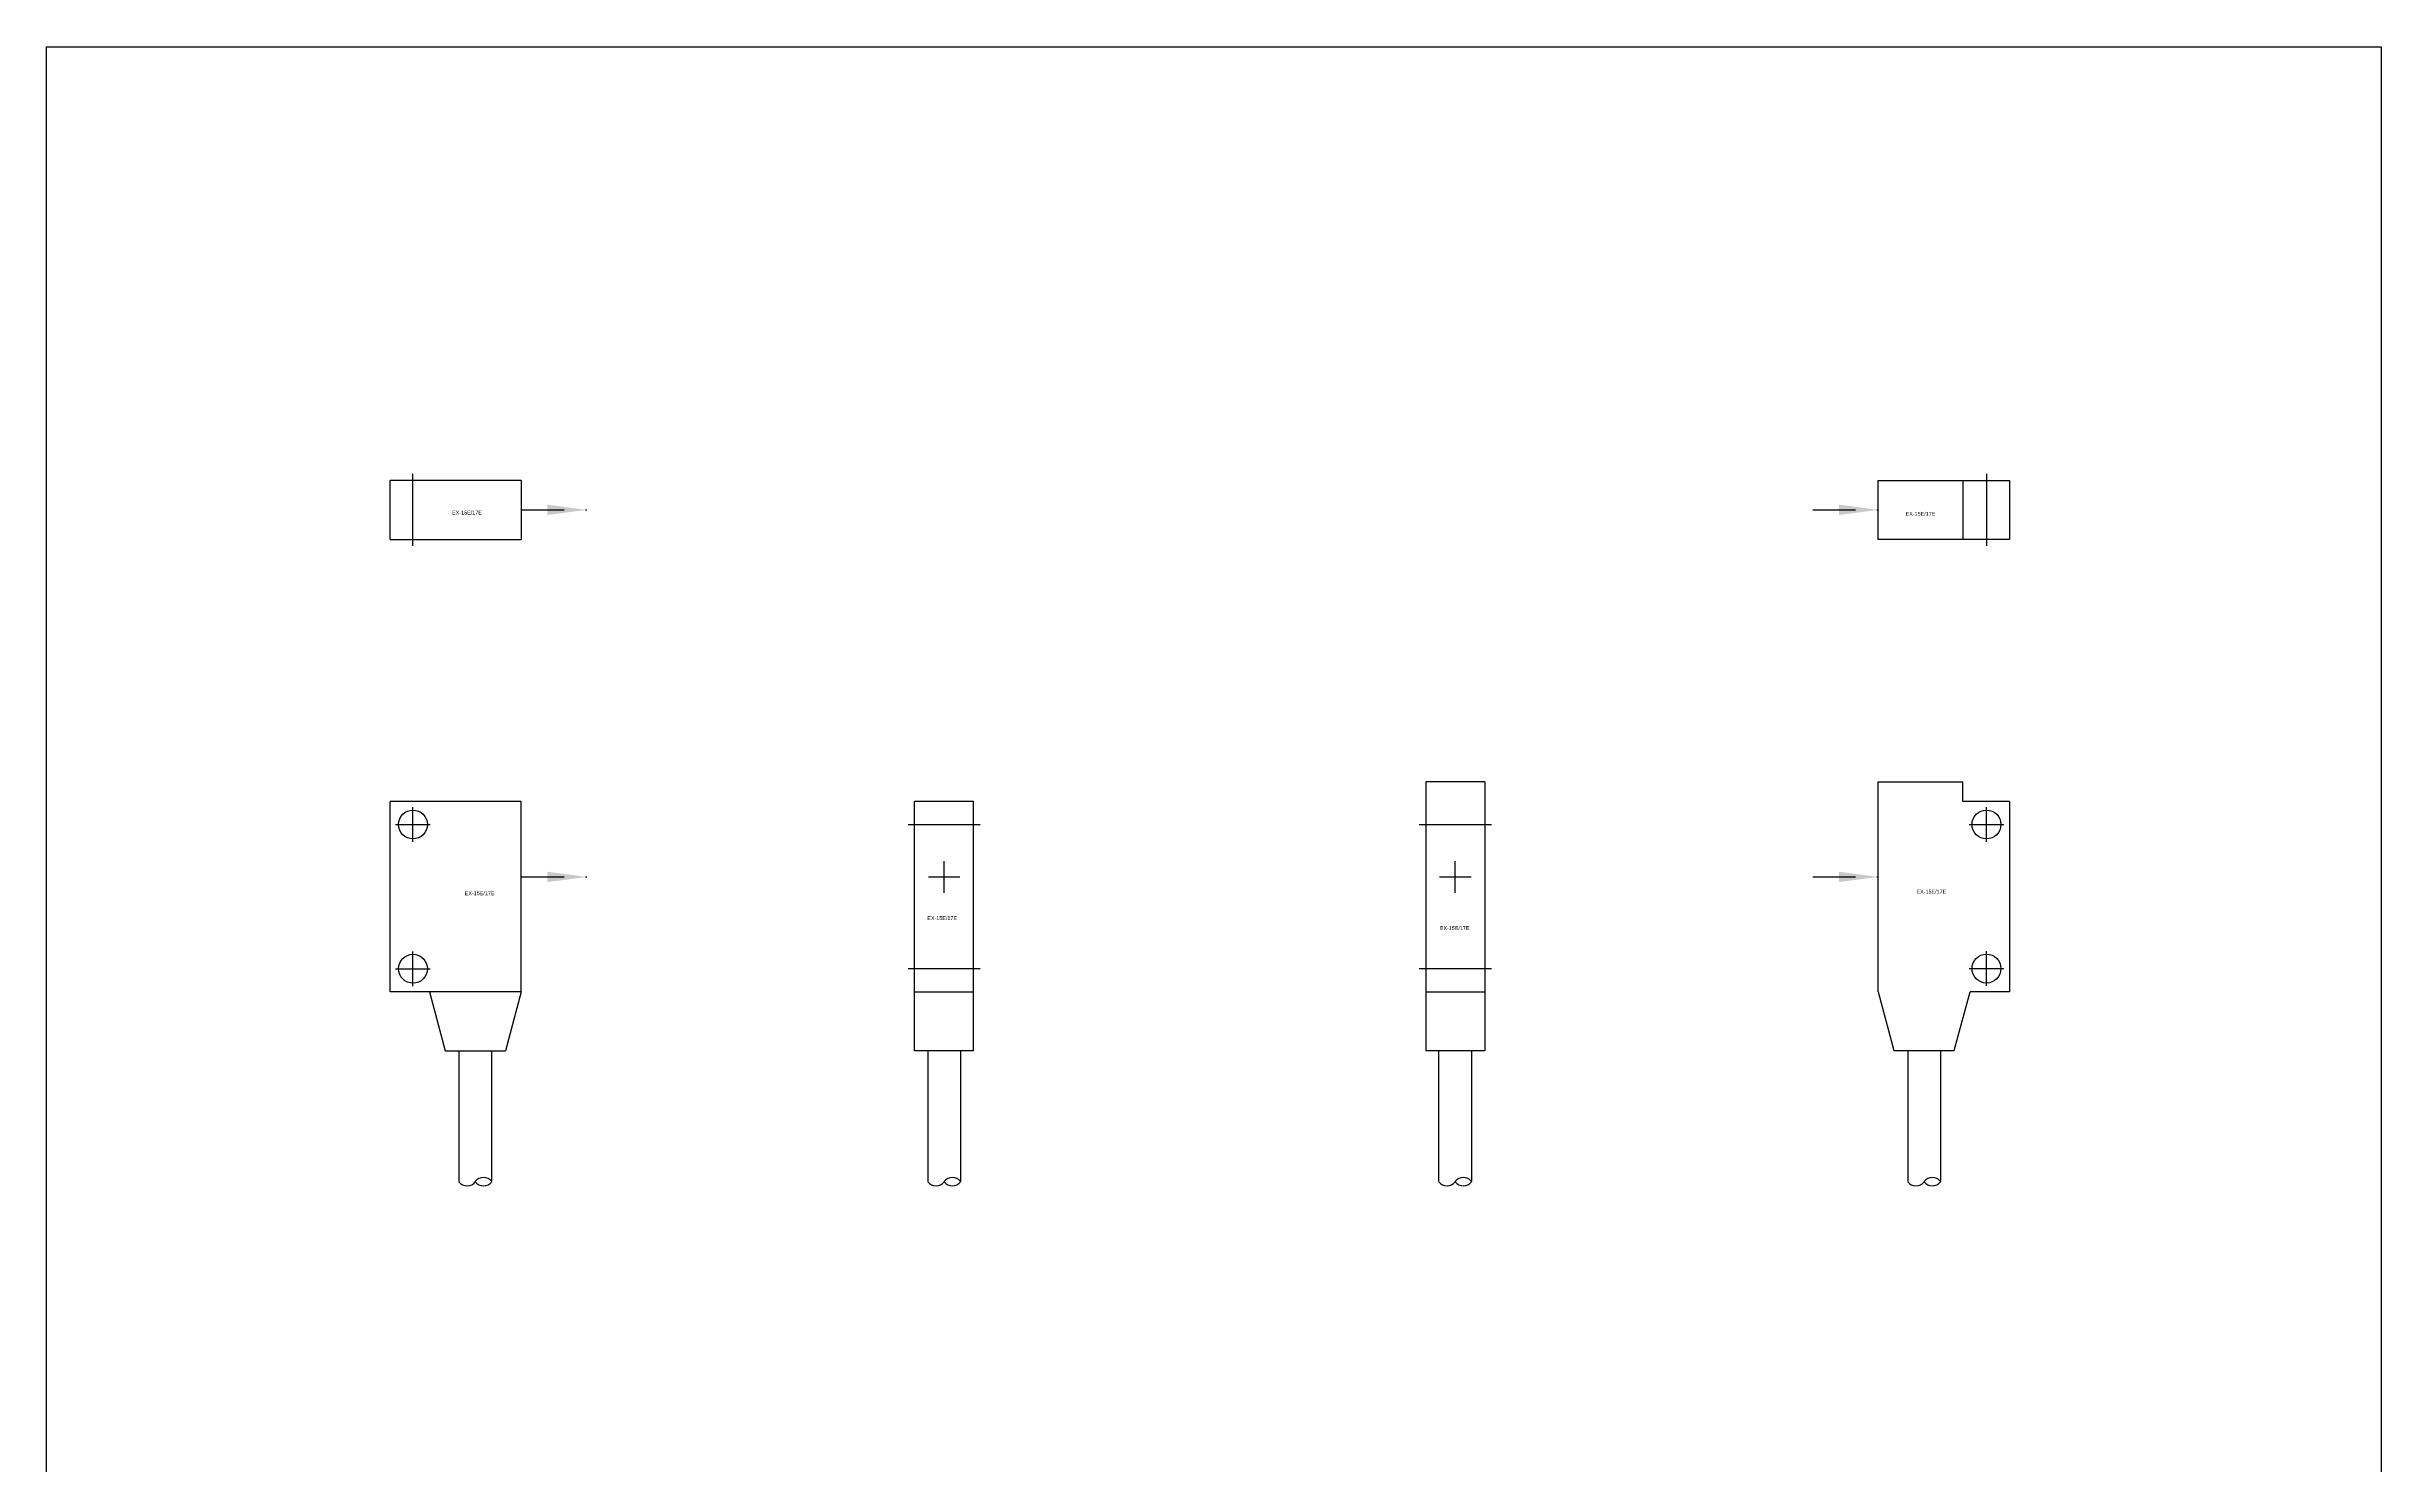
# Model space of a CAD drawing. Extents: x 58 to 236, y 14 to 263.
# Drawn here: x 58.3 to 236.3, y 154.5 to 262.7 of the extents above; entities that cross this region are included whole.
import ezdxf
from ezdxf.enums import TextEntityAlignment as Align

# ---------------------------------------------------------------- set-up
doc = ezdxf.new("R2010")
doc.units = 0
doc.linetypes.add('CENTER', pattern=[13.068421, 8.167763, -1.633553, 1.633553, -1.633553])
doc.linetypes.add('DASHED', pattern=[4.900658, 3.267105, -1.633553])
doc.layers.add('1', color=7, linetype='CONTINUOUS')

msp = doc.modelspace()

# ---------------------------------------------------------------- linework, layer by layer
at = {"layer": '1', "color": 7}
for p, q in [((58.31, 14.37), (58.31, 262.67)), ((58.31, 262.67), (236.31, 262.67)), ((236.31, 262.67), (236.31, 14.37)), ((94.49, 229.59), (84.49, 229.59)), ((84.49, 225.09), (84.49, 229.59)), ((94.49, 229.59), (94.49, 225.09)), ((197.96, 225.09), (197.96, 229.59)), ((197.96, 229.59), (207.96, 229.59)), ((204.41, 229.59), (204.41, 225.09)), ((207.96, 229.59), (207.96, 225.09)), ((84.49, 225.09), (94.49, 225.09)), ((207.96, 225.09), (197.96, 225.09)), ((163.46, 206.59), (163.46, 186.09)), ((167.96, 206.59), (163.46, 206.59)), ((167.96, 206.59), (167.96, 186.09)), ((197.96, 206.59), (204.41, 206.59)), ((197.96, 190.59), (197.96, 206.59)), ((204.41, 205.09), (204.41, 206.59)), ((94.49, 205.09), (84.49, 205.09)), ((84.49, 190.59), (84.49, 205.09)), ((94.49, 190.59), (94.49, 205.09)), ((128.99, 205.09), (124.49, 205.09)), ((124.49, 186.09), (124.49, 205.09)), ((128.99, 186.09), (128.99, 205.09)), ((207.96, 205.09), (204.41, 205.09)), ((207.96, 205.09), (207.96, 190.59)), ((94.49, 190.59), (84.49, 190.59)), ((87.49, 190.59), (88.7, 186.09)), ((94.49, 190.59), (93.29, 186.09)), ((124.49, 190.59), (128.99, 190.59)), ((163.46, 190.59), (167.96, 190.59)), ((197.96, 190.59), (199.16, 186.1)), ((203.75, 186.1), (204.96, 190.59)), ((207.96, 190.59), (204.96, 190.59)), ((88.7, 186.09), (93.29, 186.09)), ((89.74, 186.09), (89.74, 176.1)), ((92.24, 186.09), (92.24, 176.1)), ((128.99, 186.09), (124.49, 186.09)), ((125.49, 186.09), (125.49, 176.1)), ((127.99, 186.09), (127.99, 176.1)), ((167.96, 186.09), (163.46, 186.09)), ((164.46, 176.1), (164.46, 186.09)), ((166.96, 176.1), (166.96, 186.09)), ((199.16, 186.1), (203.75, 186.1)), ((200.21, 186.1), (200.21, 176.1)), ((202.71, 186.1), (202.71, 176.1))]:
    msp.add_line(p, q, dxfattribs=at)
at = {"layer": '1', "color": 2, "linetype": 'CENTER'}
for p, q in [((86.24, 224.6), (86.24, 230.09)), ((206.21, 230.09), (206.21, 224.6)), ((84.92, 203.34), (87.56, 203.34)), ((86.24, 202.02), (86.24, 204.66)), ((123.99, 203.34), (129.49, 203.34)), ((162.96, 203.34), (168.46, 203.34)), ((204.89, 203.34), (207.53, 203.34)), ((206.21, 202.02), (206.21, 204.66)), ((84.92, 192.34), (87.56, 192.34)), ((86.24, 191.02), (86.24, 193.66)), ((129.49, 192.34), (123.99, 192.34)), ((168.46, 192.34), (162.96, 192.34)), ((204.89, 192.35), (207.53, 192.35)), ((206.21, 191.03), (206.21, 193.67))]:
    msp.add_line(p, q, dxfattribs=at)
at = {"layer": '1', "color": 2, "linetype": 'DASHED'}
for p, q in [((94.49, 227.34), (99.49, 227.34)), ((192.96, 227.34), (197.96, 227.34)), ((126.74, 198.14), (126.74, 200.54)), ((165.71, 198.14), (165.71, 200.54)), ((94.49, 199.34), (99.49, 199.34)), ((125.54, 199.34), (127.94, 199.34)), ((164.51, 199.34), (166.91, 199.34)), ((192.96, 199.34), (197.96, 199.34))]:
    msp.add_line(p, q, dxfattribs=at)
at = {"layer": '1', "color": 7}
for centre in [(86.24, 203.34), (206.21, 203.34), (86.24, 192.34), (206.21, 192.35)]:
    msp.add_circle(centre, 1.1, dxfattribs=at)
at = {"layer": '1', "color": 2}
for centre, start, end in [((91.62, 175.63), 36.8699, 143.1301), ((127.37, 175.63), 36.8699, 143.1301), ((166.33, 175.63), 36.8699, 143.1301), ((202.08, 175.63), 36.8699, 143.1301), ((90.37, 176.56), 216.8699, 323.1301), ((91.62, 176.56), 216.8699, 323.1301), ((126.12, 176.56), 216.8699, 323.1301), ((127.37, 176.56), 216.8699, 323.1301), ((165.08, 176.56), 216.8699, 323.1301), ((166.33, 176.56), 216.8699, 323.1301), ((200.83, 176.56), 216.8699, 323.1301), ((202.08, 176.56), 216.8699, 323.1301)]:
    msp.add_arc(centre, 0.781, start, end, dxfattribs=at)
at = {"layer": '1', "color": 2, "linetype": 'DASHED'}
for points in [[(96.49, 226.95), (96.49, 227.74), (99.49, 227.34)], [(194.96, 226.95), (194.96, 227.74), (197.96, 227.34)], [(96.49, 198.95), (96.49, 199.74), (99.49, 199.34)], [(194.96, 198.95), (194.96, 199.74), (197.96, 199.34)]]:
    msp.add_solid(points, dxfattribs=at)

# ---------------------------------------------------------------- texts
at = {"layer": '1', "color": 2, "width": 0.9}
for p in [(90.36, 227.13), (201.18, 227.04), (91.32, 198.1), (202.01, 198.22), (126.59, 196.2), (165.66, 195.44)]:
    msp.add_text('EX-15E/17E', height=0.3, dxfattribs=at).set_placement(p, align=Align.MIDDLE_CENTER)

doc.saveas('drawing.dxf')
